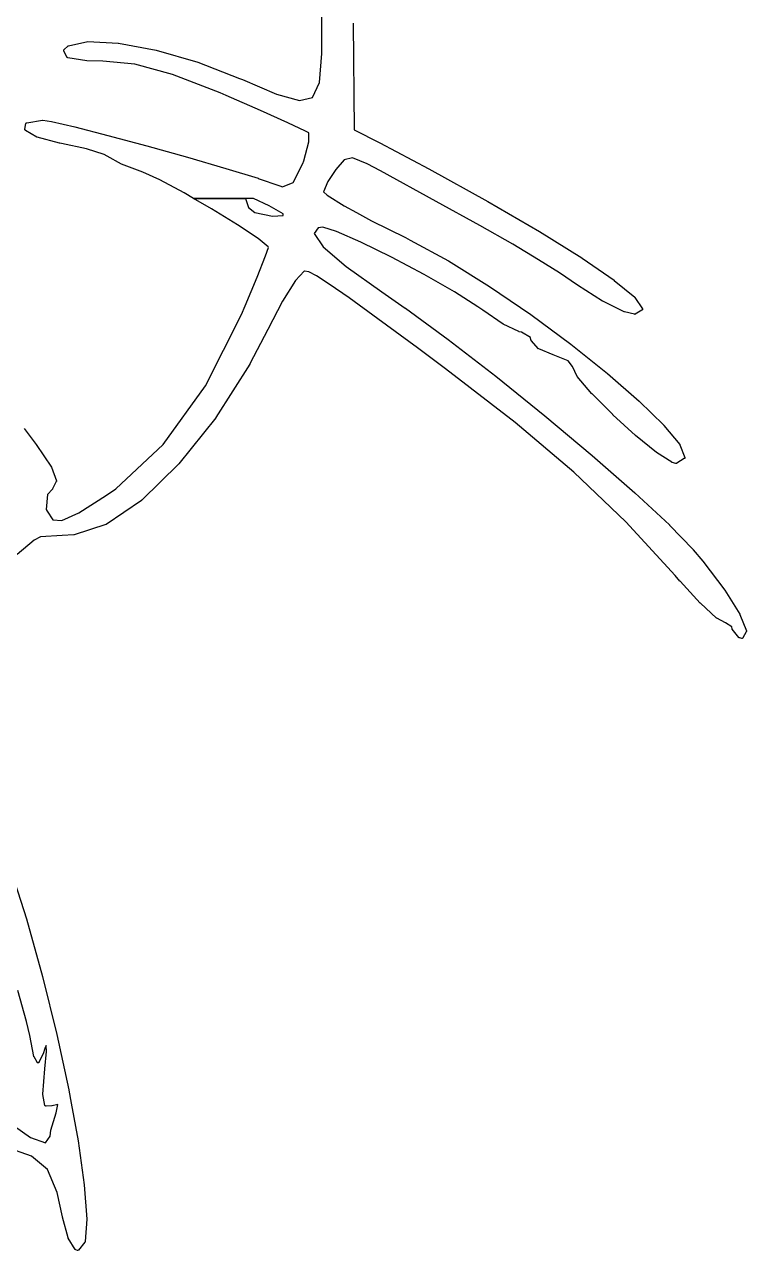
# Model space of a CAD drawing. Extents: x 111.6 to 184.2, y -141.9 to -53.5.
# Drawn here: x 178.57 to 182.07, y -111.88 to -105.94 of the extents above; entities that cross this region are included whole.
import ezdxf

# ---------------------------------------------------------------- set-up
doc = ezdxf.new("R2010")
doc.units = 0
doc.layers.add('BLACK', color=7, linetype='CONTINUOUS')

msp = doc.modelspace()

# ---------------------------------------------------------------- linework, layer by layer
at = {"layer": 'BLACK', "linetype": 'CONTINUOUS'}
for p, q in [((180.014, -106.085), (180.014, -105.868)), ((180.166, -105.938), (180.171, -106.455)), ((178.766, -106.066), (178.784, -106.049)), ((178.784, -106.049), (178.785, -106.048)), ((178.785, -106.048), (178.785, -106.048)), ((178.785, -106.048), (178.786, -106.048)), ((178.786, -106.048), (178.787, -106.047)), ((178.786, -106.048), (178.786, -106.048)), ((178.786, -106.048), (178.786, -106.048)), ((178.787, -106.047), (178.88, -106.026)), ((178.88, -106.026), (178.881, -106.026)), ((178.881, -106.026), (178.881, -106.026)), ((178.881, -106.026), (179.028, -106.034)), ((179.028, -106.034), (179.028, -106.035)), ((179.028, -106.035), (179.029, -106.035)), ((179.029, -106.035), (179.211, -106.069)), ((178.764, -106.07), (178.764, -106.069)), ((178.764, -106.069), (178.765, -106.069)), ((178.765, -106.071), (178.764, -106.07)), ((178.764, -106.07), (178.764, -106.07)), ((178.765, -106.067), (178.766, -106.066)), ((178.765, -106.068), (178.765, -106.067)), ((178.765, -106.069), (178.765, -106.068)), ((178.765, -106.068), (178.765, -106.068)), ((178.765, -106.068), (178.765, -106.068)), ((178.765, -106.072), (178.765, -106.071)), ((178.765, -106.071), (178.765, -106.071)), ((178.779, -106.102), (178.765, -106.072)), ((178.765, -106.072), (178.765, -106.072)), ((178.766, -106.066), (178.766, -106.066)), ((178.766, -106.066), (178.766, -106.066)), ((178.779, -106.103), (178.779, -106.102)), ((178.78, -106.103), (178.779, -106.103)), ((178.78, -106.104), (178.78, -106.103)), ((178.78, -106.103), (178.78, -106.103)), ((178.781, -106.104), (178.78, -106.104)), ((178.782, -106.104), (178.781, -106.104)), ((178.781, -106.104), (178.781, -106.104)), ((178.782, -106.105), (178.782, -106.104)), ((178.783, -106.105), (178.782, -106.105)), ((178.782, -106.105), (178.782, -106.105)), ((178.875, -106.12), (178.783, -106.105)), ((179.211, -106.069), (179.211, -106.069)), ((179.211, -106.069), (179.212, -106.069)), ((179.212, -106.069), (179.413, -106.127)), ((180.002, -106.225), (180.014, -106.085)), ((178.876, -106.12), (178.875, -106.12)), ((178.954, -106.122), (178.876, -106.12)), ((178.876, -106.12), (178.876, -106.12)), ((179.109, -106.137), (178.954, -106.122)), ((179.291, -106.186), (179.109, -106.137)), ((179.413, -106.127), (179.413, -106.127)), ((179.413, -106.127), (179.413, -106.127)), ((179.413, -106.127), (179.615, -106.205)), ((179.521, -106.275), (179.291, -106.186)), ((179.615, -106.205), (179.615, -106.205)), ((179.615, -106.205), (179.615, -106.205)), ((179.615, -106.205), (179.629, -106.211)), ((179.629, -106.211), (179.795, -106.282)), ((179.969, -106.297), (180.002, -106.225)), ((179.551, -106.288), (179.521, -106.275)), ((179.795, -106.282), (179.905, -106.313)), ((179.716, -106.36), (179.551, -106.288)), ((179.905, -106.313), (179.969, -106.297)), ((179.849, -106.42), (179.716, -106.36)), ((179.716, -106.36), (179.716, -106.36)), ((178.576, -106.451), (178.581, -106.424)), ((178.576, -106.452), (178.576, -106.451)), ((178.576, -106.451), (178.576, -106.451)), ((178.576, -106.453), (178.576, -106.452)), ((178.576, -106.452), (178.576, -106.452)), ((178.576, -106.454), (178.576, -106.453)), ((178.576, -106.453), (178.576, -106.453)), ((178.576, -106.453), (178.576, -106.453)), ((178.576, -106.455), (178.576, -106.454)), ((178.577, -106.455), (178.576, -106.455)), ((178.577, -106.456), (178.577, -106.455)), ((178.577, -106.455), (178.577, -106.455)), ((178.578, -106.456), (178.577, -106.456)), ((178.578, -106.457), (178.578, -106.456)), ((178.578, -106.456), (178.578, -106.456)), ((178.634, -106.49), (178.578, -106.457)), ((178.581, -106.423), (178.582, -106.422)), ((178.581, -106.424), (178.581, -106.423)), ((178.581, -106.423), (178.581, -106.423)), ((178.581, -106.423), (178.581, -106.423)), ((178.582, -106.421), (178.583, -106.42)), ((178.582, -106.422), (178.582, -106.421)), ((178.582, -106.422), (178.582, -106.422)), ((178.582, -106.422), (178.582, -106.422)), ((178.583, -106.42), (178.583, -106.42)), ((178.583, -106.42), (178.583, -106.42)), ((178.583, -106.42), (178.584, -106.42)), ((178.584, -106.42), (178.585, -106.42)), ((178.585, -106.42), (178.661, -106.408)), ((178.585, -106.42), (178.585, -106.42)), ((178.585, -106.42), (178.585, -106.42)), ((178.661, -106.408), (178.662, -106.408)), ((178.662, -106.408), (178.663, -106.408)), ((178.663, -106.408), (178.704, -106.414)), ((178.704, -106.414), (178.704, -106.414)), ((178.704, -106.414), (178.704, -106.414)), ((178.704, -106.414), (178.817, -106.44)), ((178.817, -106.44), (178.817, -106.44)), ((178.817, -106.44), (178.817, -106.44)), ((178.817, -106.44), (178.977, -106.481)), ((179.934, -106.46), (179.849, -106.42)), ((179.951, -106.469), (179.934, -106.46)), ((180.171, -106.455), (180.294, -106.518)), ((178.635, -106.49), (178.634, -106.49)), ((178.636, -106.49), (178.635, -106.49)), ((178.744, -106.519), (178.636, -106.49)), ((178.745, -106.519), (178.744, -106.519)), ((178.744, -106.519), (178.744, -106.519)), ((178.753, -106.52), (178.745, -106.519)), ((178.874, -106.546), (178.753, -106.52)), ((178.977, -106.481), (178.977, -106.481)), ((178.977, -106.481), (178.977, -106.481)), ((178.977, -106.481), (179.166, -106.532)), ((179.926, -106.605), (179.95, -106.513)), ((179.95, -106.513), (179.951, -106.469)), ((180.294, -106.518), (180.294, -106.518)), ((180.294, -106.518), (180.294, -106.518)), ((180.294, -106.518), (180.532, -106.643)), ((178.96, -106.574), (178.874, -106.546)), ((178.974, -106.582), (178.96, -106.574)), ((179.043, -106.62), (178.974, -106.582)), ((178.974, -106.582), (178.974, -106.582)), ((178.974, -106.582), (178.974, -106.582)), ((179.166, -106.532), (179.166, -106.532)), ((179.166, -106.532), (179.166, -106.532)), ((179.166, -106.532), (179.363, -106.587)), ((179.044, -106.62), (179.043, -106.62)), ((179.147, -106.66), (179.044, -106.62)), ((179.044, -106.62), (179.044, -106.62)), ((179.363, -106.587), (179.363, -106.587)), ((179.363, -106.587), (179.363, -106.587)), ((179.363, -106.587), (179.549, -106.641)), ((179.549, -106.641), (179.549, -106.641)), ((179.549, -106.641), (179.549, -106.641)), ((179.549, -106.641), (179.705, -106.689)), ((179.875, -106.71), (179.921, -106.618)), ((179.921, -106.618), (179.926, -106.605)), ((180.122, -106.599), (180.081, -106.646)), ((180.162, -106.59), (180.122, -106.599)), ((180.233, -106.619), (180.162, -106.59)), ((180.297, -106.653), (180.233, -106.619)), ((179.229, -106.697), (179.147, -106.66)), ((179.347, -106.76), (179.229, -106.697)), ((179.705, -106.689), (179.705, -106.689)), ((179.705, -106.689), (179.705, -106.69)), ((179.705, -106.69), (179.811, -106.726)), ((180.081, -106.646), (180.043, -106.704)), ((180.568, -106.801), (180.297, -106.653)), ((180.297, -106.653), (180.297, -106.653)), ((180.532, -106.643), (180.532, -106.643)), ((180.532, -106.643), (180.532, -106.643)), ((180.532, -106.643), (180.818, -106.801)), ((179.393, -106.786), (179.347, -106.76)), ((179.811, -106.726), (179.824, -106.73)), ((179.824, -106.73), (179.875, -106.71)), ((180.043, -106.704), (180.021, -106.754)), ((180.021, -106.754), (180.039, -106.771)), ((179.48, -106.836), (179.393, -106.786)), ((179.393, -106.786), (179.644, -106.786)), ((179.644, -106.786), (179.393, -106.786)), ((179.644, -106.786), (179.658, -106.831)), ((179.683, -106.786), (179.644, -106.786)), ((179.759, -106.822), (179.683, -106.786)), ((180.039, -106.771), (180.122, -106.822)), ((180.778, -106.917), (180.568, -106.801)), ((180.568, -106.801), (180.568, -106.801)), ((180.818, -106.801), (180.818, -106.801)), ((180.818, -106.801), (180.818, -106.801)), ((180.818, -106.801), (181.068, -106.946)), ((179.606, -106.914), (179.48, -106.836)), ((179.658, -106.831), (179.69, -106.855)), ((179.69, -106.855), (179.775, -106.872)), ((179.826, -106.861), (179.759, -106.822)), ((179.775, -106.872), (179.826, -106.869)), ((179.826, -106.869), (179.826, -106.861)), ((180.122, -106.822), (180.182, -106.854)), ((180.182, -106.854), (180.254, -106.894)), ((179.705, -106.98), (179.606, -106.914)), ((179.996, -106.928), (179.976, -106.956)), ((180.018, -106.926), (179.996, -106.928)), ((180.084, -106.946), (180.018, -106.926)), ((180.254, -106.894), (180.419, -106.976)), ((180.939, -107.008), (180.778, -106.917)), ((179.754, -107.021), (179.705, -106.98)), ((179.976, -106.956), (180.02, -107.02)), ((180.202, -106.998), (180.084, -106.946)), ((180.351, -107.071), (180.202, -106.998)), ((180.419, -106.976), (180.419, -106.976)), ((180.419, -106.976), (180.442, -106.988)), ((180.442, -106.988), (180.442, -106.988)), ((180.442, -106.988), (180.442, -106.988)), ((180.442, -106.988), (180.627, -107.089)), ((181.068, -106.946), (181.068, -106.946)), ((181.068, -106.946), (181.068, -106.946)), ((181.068, -106.946), (181.273, -107.074)), ((179.741, -107.065), (179.756, -107.024)), ((179.756, -107.024), (179.754, -107.021)), ((180.02, -107.02), (180.131, -107.116)), ((181.063, -107.083), (180.939, -107.008)), ((179.701, -107.167), (179.741, -107.065)), ((180.131, -107.116), (180.305, -107.239)), ((180.509, -107.155), (180.351, -107.071)), ((180.627, -107.089), (180.627, -107.089)), ((180.627, -107.089), (180.627, -107.089)), ((180.627, -107.089), (180.825, -107.212)), ((181.164, -107.147), (181.063, -107.083)), ((181.273, -107.074), (181.273, -107.074)), ((181.273, -107.074), (181.274, -107.075)), ((181.274, -107.075), (181.429, -107.182)), ((179.643, -107.307), (179.701, -107.167)), ((179.928, -107.138), (179.887, -107.183)), ((179.93, -107.138), (179.928, -107.138)), ((179.951, -107.142), (179.93, -107.138)), ((179.988, -107.161), (179.951, -107.142)), ((180.05, -107.201), (179.988, -107.161)), ((180.656, -107.239), (180.509, -107.155)), ((181.251, -107.206), (181.164, -107.147)), ((179.887, -107.183), (179.824, -107.284)), ((180.146, -107.268), (180.05, -107.201)), ((180.825, -107.212), (180.825, -107.212)), ((180.825, -107.212), (180.825, -107.212)), ((180.825, -107.212), (181.025, -107.349)), ((181.373, -107.284), (181.251, -107.206)), ((181.251, -107.206), (181.251, -107.206)), ((181.251, -107.206), (181.251, -107.206)), ((181.429, -107.182), (181.429, -107.183)), ((181.429, -107.183), (181.43, -107.183)), ((181.43, -107.183), (181.529, -107.265)), ((179.824, -107.284), (179.752, -107.421)), ((180.285, -107.369), (180.146, -107.268)), ((180.305, -107.239), (180.418, -107.317)), ((180.769, -107.311), (180.656, -107.239)), ((181.374, -107.284), (181.373, -107.284)), ((181.478, -107.335), (181.374, -107.284)), ((181.374, -107.284), (181.374, -107.284)), ((181.529, -107.265), (181.529, -107.266)), ((181.529, -107.266), (181.53, -107.266)), ((181.53, -107.266), (181.566, -107.32)), ((179.45, -107.694), (179.625, -107.348)), ((179.625, -107.348), (179.643, -107.307)), ((179.643, -107.307), (179.643, -107.307)), ((180.418, -107.317), (180.418, -107.317)), ((180.418, -107.317), (180.419, -107.317)), ((180.419, -107.317), (180.626, -107.469)), ((180.793, -107.328), (180.769, -107.311)), ((180.891, -107.395), (180.793, -107.328)), ((180.793, -107.328), (180.793, -107.328)), ((180.793, -107.328), (180.793, -107.328)), ((181.025, -107.349), (181.025, -107.349)), ((181.025, -107.349), (181.025, -107.349)), ((181.025, -107.349), (181.219, -107.492)), ((181.479, -107.335), (181.478, -107.335)), ((181.528, -107.347), (181.479, -107.335)), ((181.479, -107.335), (181.479, -107.335)), ((181.53, -107.348), (181.528, -107.347)), ((181.528, -107.347), (181.528, -107.347)), ((181.531, -107.347), (181.53, -107.348)), ((181.53, -107.348), (181.53, -107.348)), ((181.564, -107.327), (181.531, -107.347)), ((181.531, -107.347), (181.531, -107.347)), ((181.565, -107.327), (181.564, -107.327)), ((181.566, -107.326), (181.565, -107.326)), ((181.565, -107.326), (181.565, -107.327)), ((181.565, -107.327), (181.565, -107.327)), ((181.566, -107.32), (181.566, -107.32)), ((181.566, -107.32), (181.566, -107.32)), ((181.566, -107.32), (181.566, -107.321)), ((181.566, -107.321), (181.567, -107.322)), ((181.567, -107.324), (181.566, -107.325)), ((181.566, -107.325), (181.566, -107.325)), ((181.566, -107.325), (181.566, -107.326)), ((181.566, -107.326), (181.566, -107.326)), ((181.567, -107.322), (181.567, -107.322)), ((181.567, -107.322), (181.567, -107.322)), ((181.567, -107.322), (181.567, -107.323)), ((181.567, -107.323), (181.567, -107.324)), ((181.567, -107.324), (181.567, -107.324)), ((181.567, -107.324), (181.567, -107.324)), ((180.477, -107.51), (180.285, -107.369)), ((180.892, -107.395), (180.891, -107.395)), ((180.967, -107.431), (180.892, -107.395)), ((180.892, -107.395), (180.892, -107.395)), ((179.752, -107.421), (179.665, -107.587)), ((179.752, -107.421), (179.752, -107.421)), ((180.626, -107.469), (180.626, -107.469)), ((180.626, -107.469), (180.626, -107.469)), ((180.626, -107.469), (180.856, -107.647)), ((180.968, -107.431), (180.967, -107.431)), ((180.969, -107.432), (180.968, -107.431)), ((180.981, -107.434), (180.969, -107.432)), ((181.024, -107.46), (180.981, -107.434)), ((181.026, -107.471), (181.024, -107.46)), ((181.027, -107.472), (181.026, -107.471)), ((181.027, -107.473), (181.027, -107.472)), ((181.027, -107.472), (181.027, -107.472)), ((181.027, -107.474), (181.027, -107.473)), ((181.027, -107.473), (181.027, -107.473)), ((180.612, -107.611), (180.477, -107.51)), ((180.477, -107.51), (180.477, -107.51)), ((181.028, -107.474), (181.027, -107.474)), ((181.063, -107.514), (181.028, -107.474)), ((181.064, -107.514), (181.063, -107.514)), ((181.064, -107.515), (181.064, -107.514)), ((181.064, -107.514), (181.064, -107.514)), ((181.065, -107.515), (181.064, -107.515)), ((181.134, -107.543), (181.065, -107.515)), ((181.065, -107.515), (181.065, -107.515)), ((181.065, -107.515), (181.065, -107.515)), ((181.219, -107.492), (181.219, -107.492)), ((181.219, -107.492), (181.219, -107.492)), ((181.219, -107.492), (181.397, -107.634)), ((179.665, -107.588), (179.5, -107.847)), ((179.665, -107.587), (179.665, -107.587)), ((179.665, -107.587), (179.665, -107.588)), ((181.207, -107.573), (181.134, -107.543)), ((181.134, -107.543), (181.134, -107.543)), ((181.227, -107.6), (181.207, -107.573)), ((180.95, -107.871), (180.612, -107.611)), ((180.856, -107.647), (180.856, -107.647)), ((180.856, -107.647), (180.856, -107.647)), ((180.856, -107.647), (181.093, -107.839)), ((181.25, -107.648), (181.227, -107.6)), ((181.25, -107.649), (181.25, -107.648)), ((181.321, -107.733), (181.25, -107.649)), ((181.25, -107.649), (181.25, -107.649)), ((181.397, -107.634), (181.397, -107.634)), ((181.397, -107.634), (181.397, -107.634)), ((181.397, -107.634), (181.55, -107.768)), ((179.245, -107.978), (179.45, -107.694)), ((181.322, -107.733), (181.321, -107.733)), ((181.422, -107.833), (181.322, -107.733)), ((181.322, -107.733), (181.322, -107.733)), ((181.55, -107.768), (181.55, -107.768)), ((181.55, -107.768), (181.551, -107.768)), ((181.551, -107.768), (181.67, -107.884)), ((179.5, -107.848), (179.322, -108.071)), ((179.5, -107.847), (179.5, -107.848)), ((179.5, -107.848), (179.5, -107.848)), ((181.234, -108.111), (180.95, -107.871)), ((181.093, -107.839), (181.093, -107.839)), ((181.093, -107.839), (181.093, -107.839)), ((181.093, -107.839), (181.322, -108.031)), ((181.422, -107.834), (181.422, -107.833)), ((181.422, -107.833), (181.422, -107.833)), ((181.532, -107.934), (181.422, -107.834)), ((181.67, -107.884), (181.67, -107.885)), ((181.67, -107.885), (181.67, -107.885)), ((181.67, -107.885), (181.747, -107.978)), ((178.572, -107.9), (178.631, -107.978)), ((181.634, -108.016), (181.532, -107.934)), ((181.532, -107.934), (181.532, -107.934)), ((181.532, -107.934), (181.532, -107.934)), ((178.631, -107.978), (178.631, -107.978)), ((178.631, -107.978), (178.631, -107.978)), ((178.631, -107.978), (178.704, -108.087)), ((179.016, -108.192), (179.245, -107.978)), ((181.747, -107.978), (181.747, -107.978)), ((181.747, -107.978), (181.748, -107.979)), ((181.748, -107.979), (181.772, -108.04)), ((181.322, -108.031), (181.322, -108.031)), ((181.322, -108.031), (181.322, -108.031)), ((181.322, -108.031), (181.529, -108.211)), ((181.709, -108.063), (181.634, -108.016)), ((181.634, -108.016), (181.634, -108.016)), ((181.634, -108.016), (181.634, -108.016)), ((181.709, -108.064), (181.709, -108.063)), ((181.71, -108.064), (181.709, -108.064)), ((181.728, -108.069), (181.71, -108.064)), ((181.769, -108.046), (181.732, -108.068)), ((181.77, -108.046), (181.769, -108.046)), ((181.771, -108.045), (181.77, -108.046)), ((181.77, -108.046), (181.77, -108.046)), ((181.772, -108.044), (181.771, -108.044)), ((181.771, -108.044), (181.771, -108.045)), ((181.771, -108.045), (181.771, -108.045)), ((181.772, -108.04), (181.772, -108.041)), ((181.772, -108.041), (181.772, -108.041)), ((181.772, -108.041), (181.772, -108.042)), ((181.772, -108.042), (181.772, -108.042)), ((181.772, -108.042), (181.772, -108.043)), ((181.772, -108.043), (181.772, -108.043)), ((181.772, -108.043), (181.772, -108.044)), ((181.772, -108.044), (181.772, -108.044)), ((178.704, -108.087), (178.704, -108.087)), ((178.704, -108.087), (178.705, -108.088)), ((178.705, -108.088), (178.729, -108.153)), ((179.322, -108.071), (179.142, -108.247)), ((179.322, -108.071), (179.322, -108.071)), ((179.322, -108.071), (179.322, -108.071)), ((181.485, -108.352), (181.234, -108.111)), ((181.729, -108.069), (181.728, -108.069)), ((181.728, -108.069), (181.728, -108.069)), ((181.728, -108.069), (181.728, -108.069)), ((181.73, -108.069), (181.729, -108.069)), ((181.731, -108.069), (181.73, -108.069)), ((181.73, -108.069), (181.73, -108.069)), ((181.73, -108.069), (181.73, -108.069)), ((181.732, -108.068), (181.731, -108.069)), ((181.732, -108.068), (181.732, -108.068)), ((181.732, -108.068), (181.732, -108.068)), ((178.728, -108.157), (178.71, -108.192)), ((178.729, -108.157), (178.728, -108.157)), ((178.729, -108.153), (178.729, -108.153)), ((178.729, -108.153), (178.729, -108.153)), ((178.729, -108.153), (178.729, -108.154)), ((178.729, -108.154), (178.729, -108.155)), ((178.729, -108.155), (178.729, -108.155)), ((178.729, -108.155), (178.729, -108.155)), ((178.729, -108.155), (178.729, -108.156)), ((178.729, -108.156), (178.729, -108.157)), ((178.729, -108.157), (178.729, -108.157)), ((178.685, -108.219), (178.679, -108.292)), ((178.709, -108.193), (178.685, -108.219)), ((178.71, -108.192), (178.709, -108.193)), ((178.71, -108.192), (178.71, -108.192)), ((178.837, -108.308), (178.971, -108.223)), ((178.971, -108.223), (179.016, -108.192)), ((181.529, -108.211), (181.529, -108.212)), ((181.529, -108.212), (181.529, -108.212)), ((181.529, -108.212), (181.697, -108.367)), ((178.679, -108.292), (178.683, -108.3)), ((178.683, -108.3), (178.711, -108.342)), ((179.141, -108.248), (178.969, -108.365)), ((179.142, -108.247), (179.141, -108.247)), ((179.141, -108.247), (179.141, -108.248)), ((178.711, -108.342), (178.755, -108.346)), ((178.755, -108.346), (178.837, -108.308)), ((181.724, -108.611), (181.485, -108.352)), ((178.757, -108.418), (178.651, -108.424)), ((178.813, -108.414), (178.757, -108.418)), ((178.757, -108.418), (178.757, -108.418)), ((178.757, -108.418), (178.757, -108.418)), ((178.814, -108.414), (178.813, -108.414)), ((178.813, -108.414), (178.813, -108.414)), ((178.968, -108.365), (178.814, -108.414)), ((178.969, -108.365), (178.968, -108.365)), ((178.968, -108.365), (178.968, -108.365)), ((181.697, -108.367), (181.697, -108.368)), ((181.697, -108.368), (181.697, -108.368)), ((181.697, -108.368), (181.812, -108.486)), ((178.62, -108.44), (178.538, -108.51)), ((178.651, -108.424), (178.62, -108.44)), ((181.812, -108.486), (181.812, -108.487)), ((181.812, -108.487), (181.812, -108.487)), ((181.812, -108.487), (181.859, -108.542)), ((181.859, -108.542), (181.859, -108.543)), ((181.859, -108.543), (181.859, -108.543)), ((181.859, -108.543), (181.965, -108.682)), ((181.748, -108.639), (181.724, -108.611)), ((181.749, -108.639), (181.748, -108.639)), ((181.748, -108.639), (181.748, -108.639)), ((181.846, -108.745), (181.749, -108.639)), ((181.965, -108.682), (181.965, -108.683)), ((181.965, -108.683), (181.965, -108.683)), ((181.965, -108.683), (182.038, -108.799)), ((181.847, -108.745), (181.846, -108.745)), ((181.925, -108.818), (181.847, -108.745)), ((181.847, -108.745), (181.847, -108.745)), ((181.926, -108.818), (181.925, -108.818)), ((181.968, -108.841), (181.926, -108.818)), ((181.926, -108.818), (181.926, -108.818)), ((182.038, -108.799), (182.038, -108.799)), ((182.038, -108.799), (182.038, -108.8)), ((182.038, -108.8), (182.07, -108.879)), ((181.999, -108.86), (181.968, -108.841)), ((182, -108.869), (181.999, -108.86)), ((182, -108.87), (182, -108.869)), ((182, -108.869), (182, -108.869)), ((182.001, -108.871), (182, -108.87)), ((182, -108.87), (182, -108.87)), ((182.033, -108.912), (182.001, -108.871)), ((182.001, -108.871), (182.001, -108.871)), ((182.001, -108.871), (182.001, -108.871)), ((182.069, -108.884), (182.053, -108.913)), ((182.07, -108.883), (182.069, -108.884)), ((182.07, -108.879), (182.07, -108.88)), ((182.07, -108.88), (182.07, -108.88)), ((182.07, -108.88), (182.07, -108.881)), ((182.07, -108.881), (182.07, -108.881)), ((182.07, -108.881), (182.07, -108.882)), ((182.07, -108.882), (182.07, -108.882)), ((182.07, -108.882), (182.07, -108.882)), ((182.07, -108.882), (182.07, -108.883)), ((182.07, -108.883), (182.07, -108.883)), ((182.034, -108.913), (182.033, -108.912)), ((182.033, -108.912), (182.033, -108.912)), ((182.033, -108.912), (182.033, -108.912)), ((182.033, -108.912), (182.033, -108.912)), ((182.035, -108.914), (182.034, -108.913)), ((182.036, -108.914), (182.035, -108.914)), ((182.035, -108.914), (182.035, -108.914)), ((182.035, -108.914), (182.035, -108.914)), ((182.037, -108.914), (182.036, -108.914)), ((182.048, -108.916), (182.037, -108.914)), ((182.037, -108.914), (182.037, -108.914)), ((182.037, -108.914), (182.037, -108.914)), ((182.037, -108.914), (182.037, -108.914)), ((182.049, -108.916), (182.048, -108.916)), ((182.048, -108.916), (182.048, -108.916)), ((182.048, -108.916), (182.048, -108.916)), ((182.05, -108.915), (182.049, -108.916)), ((182.051, -108.915), (182.05, -108.915)), ((182.05, -108.915), (182.05, -108.915)), ((182.05, -108.915), (182.05, -108.915)), ((182.052, -108.915), (182.051, -108.915)), ((182.051, -108.915), (182.051, -108.915)), ((182.051, -108.915), (182.051, -108.915)), ((182.053, -108.913), (182.052, -108.914)), ((182.052, -108.914), (182.052, -108.915)), ((182.053, -108.913), (182.053, -108.913)), ((182.053, -108.913), (182.053, -108.913)), ((178.498, -110.007), (178.583, -110.274)), ((178.583, -110.274), (178.583, -110.274)), ((178.583, -110.274), (178.583, -110.274)), ((178.583, -110.274), (178.661, -110.553)), ((178.661, -110.553), (178.661, -110.553)), ((178.661, -110.553), (178.661, -110.553)), ((178.661, -110.553), (178.73, -110.833)), ((178.584, -110.771), (178.542, -110.62)), ((178.599, -110.838), (178.584, -110.771)), ((178.619, -110.94), (178.599, -110.838)), ((178.73, -110.833), (178.73, -110.833)), ((178.73, -110.833), (178.73, -110.833)), ((178.73, -110.833), (178.789, -111.102)), ((178.672, -110.902), (178.664, -110.927)), ((178.679, -110.887), (178.672, -110.902)), ((178.68, -110.916), (178.679, -110.887)), ((178.619, -110.941), (178.619, -110.94)), ((178.62, -110.941), (178.619, -110.941)), ((178.635, -110.968), (178.62, -110.941)), ((178.636, -110.969), (178.635, -110.968)), ((178.637, -110.97), (178.636, -110.969)), ((178.636, -110.969), (178.636, -110.969)), ((178.636, -110.969), (178.636, -110.969)), ((178.638, -110.97), (178.637, -110.97)), ((178.637, -110.97), (178.637, -110.97)), ((178.639, -110.971), (178.638, -110.97)), ((178.638, -110.97), (178.638, -110.97)), ((178.638, -110.97), (178.638, -110.97)), ((178.64, -110.971), (178.639, -110.971)), ((178.639, -110.971), (178.639, -110.971)), ((178.641, -110.97), (178.64, -110.971)), ((178.64, -110.971), (178.64, -110.971)), ((178.642, -110.97), (178.641, -110.97)), ((178.641, -110.97), (178.641, -110.97)), ((178.643, -110.97), (178.642, -110.97)), ((178.642, -110.97), (178.642, -110.97)), ((178.644, -110.969), (178.643, -110.969)), ((178.643, -110.969), (178.643, -110.969)), ((178.643, -110.969), (178.643, -110.97)), ((178.664, -110.927), (178.644, -110.968)), ((178.644, -110.968), (178.644, -110.968)), ((178.644, -110.968), (178.644, -110.969)), ((178.664, -110.927), (178.664, -110.927)), ((178.664, -110.927), (178.664, -110.927)), ((178.673, -111), (178.68, -110.916)), ((178.663, -111.123), (178.673, -111)), ((178.673, -111), (178.673, -111)), ((178.673, -111), (178.673, -111)), ((178.663, -111.124), (178.663, -111.123)), ((178.663, -111.123), (178.663, -111.123)), ((178.673, -111.177), (178.663, -111.124)), ((178.789, -111.102), (178.789, -111.102)), ((178.789, -111.102), (178.789, -111.103)), ((178.789, -111.103), (178.8, -111.166)), ((178.674, -111.177), (178.673, -111.177)), ((178.674, -111.178), (178.674, -111.177)), ((178.675, -111.179), (178.674, -111.178)), ((178.674, -111.178), (178.674, -111.178)), ((178.674, -111.178), (178.674, -111.178)), ((178.675, -111.18), (178.675, -111.179)), ((178.676, -111.18), (178.675, -111.18)), ((178.675, -111.18), (178.675, -111.18)), ((178.677, -111.18), (178.676, -111.18)), ((178.676, -111.18), (178.676, -111.18)), ((178.677, -111.181), (178.677, -111.18)), ((178.678, -111.181), (178.677, -111.181)), ((178.677, -111.181), (178.677, -111.181)), ((178.679, -111.181), (178.678, -111.181)), ((178.707, -111.178), (178.679, -111.181)), ((178.708, -111.178), (178.707, -111.178)), ((178.735, -111.173), (178.708, -111.178)), ((178.708, -111.178), (178.708, -111.178)), ((178.727, -111.213), (178.735, -111.173)), ((178.8, -111.166), (178.8, -111.166)), ((178.8, -111.166), (178.834, -111.349)), ((178.702, -111.296), (178.727, -111.213)), ((178.525, -111.277), (178.603, -111.332)), ((178.675, -111.358), (178.698, -111.325)), ((178.698, -111.325), (178.702, -111.296)), ((178.702, -111.296), (178.702, -111.296)), ((178.702, -111.296), (178.702, -111.296)), ((178.608, -111.422), (178.481, -111.378)), ((178.603, -111.332), (178.675, -111.358)), ((178.834, -111.349), (178.834, -111.349)), ((178.834, -111.349), (178.834, -111.349)), ((178.834, -111.349), (178.863, -111.561)), ((178.685, -111.487), (178.608, -111.422)), ((178.732, -111.598), (178.685, -111.487)), ((178.863, -111.561), (178.863, -111.561)), ((178.863, -111.561), (178.863, -111.561)), ((178.863, -111.561), (178.875, -111.727)), ((178.758, -111.716), (178.732, -111.598)), ((178.758, -111.717), (178.758, -111.716)), ((178.758, -111.716), (178.758, -111.716)), ((178.786, -111.818), (178.758, -111.717)), ((178.875, -111.728), (178.867, -111.836)), ((178.875, -111.727), (178.875, -111.727)), ((178.875, -111.727), (178.875, -111.728)), ((178.786, -111.819), (178.786, -111.818)), ((178.786, -111.82), (178.786, -111.819)), ((178.82, -111.874), (178.786, -111.82)), ((178.866, -111.838), (178.836, -111.877)), ((178.867, -111.837), (178.866, -111.838)), ((178.866, -111.838), (178.866, -111.838)), ((178.866, -111.838), (178.866, -111.838)), ((178.867, -111.836), (178.867, -111.836)), ((178.867, -111.836), (178.867, -111.837)), ((178.867, -111.837), (178.867, -111.837)), ((178.821, -111.875), (178.82, -111.874)), ((178.82, -111.874), (178.82, -111.874)), ((178.822, -111.876), (178.821, -111.875)), ((178.821, -111.875), (178.821, -111.875)), ((178.821, -111.875), (178.821, -111.875)), ((178.83, -111.879), (178.822, -111.876)), ((178.822, -111.876), (178.822, -111.876)), ((178.831, -111.879), (178.83, -111.879)), ((178.83, -111.879), (178.83, -111.879)), ((178.832, -111.879), (178.831, -111.879)), ((178.831, -111.879), (178.831, -111.879)), ((178.833, -111.879), (178.832, -111.879)), ((178.832, -111.879), (178.832, -111.879)), ((178.834, -111.878), (178.833, -111.879)), ((178.833, -111.879), (178.833, -111.879)), ((178.835, -111.878), (178.834, -111.878)), ((178.834, -111.878), (178.834, -111.878)), ((178.834, -111.878), (178.834, -111.878)), ((178.836, -111.877), (178.835, -111.878)), ((178.836, -111.877), (178.836, -111.877)), ((178.836, -111.877), (178.836, -111.877))]:
    msp.add_line(p, q, dxfattribs=at)

doc.saveas('drawing.dxf')
